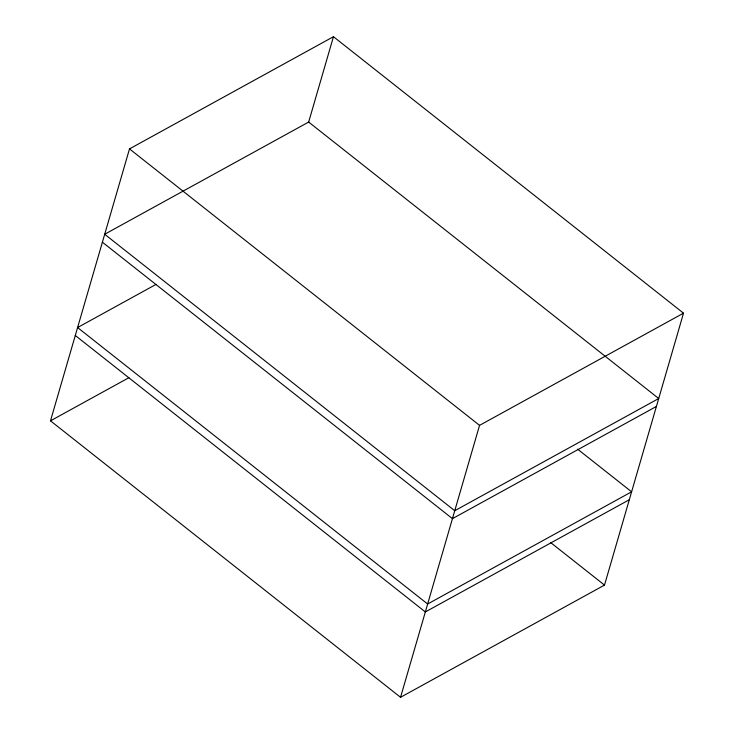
<?xml version="1.0" encoding="UTF-8"?>
<svg xmlns="http://www.w3.org/2000/svg" width="734" height="734" viewBox="0 0 734 734"><rect width="100%" height="100%" fill="white"/><g stroke="black" fill="none" stroke-linecap="round" stroke-linejoin="round"><path stroke-width="1.1" d="M50.49 420.83L129.496 148.901L333.456 36.7L683.51 313.17L604.504 585.099L400.544 697.3L50.49 420.83L128.863 377.726M308.509 122.578L333.456 36.7M400.544 697.3L479.55 425.362L683.51 313.17M155.966 284.434L77.593 327.548L427.647 604.009L631.607 491.808L577.612 449.171M656.407 406.452L452.447 518.654L102.393 242.192M629.304 499.744L425.344 611.945L75.29 335.475M129.496 148.901L479.55 425.362M550.509 542.454L604.504 585.099M308.656 122.055L104.696 234.256L454.75 510.726L658.71 398.525L308.656 122.055"/></g></svg>
